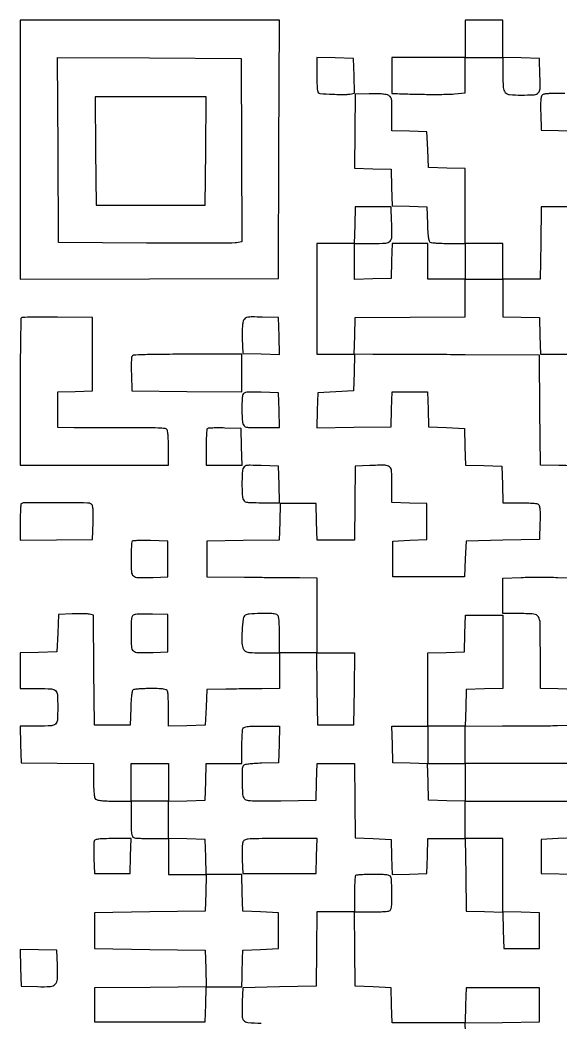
# Model space of a CAD drawing. Extents: x 179 to 1071, y 112 to 1107.
# Drawn here: x 179 to 496, y 519 to 1107 of the extents above; entities that cross this region are included whole.
import ezdxf

# ---------------------------------------------------------------- set-up
doc = ezdxf.new("R2010")
doc.units = 0

msp = doc.modelspace()

# ---------------------------------------------------------------- linework, layer by layer
for points in [[(179, 1030.993714), (179, 954.987428), (254.75, 955.243714), (330.5, 955.5), (330.756286, 1031.25), (331.012572, 1107), (255.006286, 1107), (179, 1107)], [(223.235953, 1030.25), (223.5, 998.5), (255.5, 998.5), (287.5, 998.5), (287.764047, 1030.25), (288.028094, 1062), (255.5, 1062), (222.971906, 1062)], [(462, 736.533832), (462, 715.067663), (451.25, 714.783832), (440.5, 714.5), (440.216168, 703.75), (439.932337, 693), (428.966168, 693), (418, 693), (418, 682), (418, 671), (429, 671), (440, 671), (440, 659.966168), (440, 648.932337), (429.25, 649.216168), (418.5, 649.5), (418.216519, 660.215387), (417.933039, 670.930773), (407.716519, 671.215387), (397.5, 671.5), (397.216168, 682.25), (396.932337, 693), (407.466168, 693), (418, 693), (418, 714.466168), (418, 735.932337), (428.75, 736.216168), (439.5, 736.5), (439.783832, 747.25), (440.067663, 758), (451.033832, 758), (462, 758)], [(374.769888, 714.75), (374.5, 693.5), (364, 693.5), (353.5, 693.5), (353.230112, 714.75), (352.960225, 736), (364, 736), (375.039775, 736)], [(266, 660), (266, 649), (255, 649), (244, 649), (244, 660), (244, 671), (255, 671), (266, 671)]]:
    msp.add_lwpolyline(points, close=True)
for points in [[(440, 1096), (440, 1085), (418.5, 1085), (397, 1085), (397, 1074.5), (397, 1064), (400.25, 1063.865422, 0.004798), (409.85836, 1063.559888, 0.004396), (419.75582, 1063.427257, 0.004206), (428.510048, 1063.460559, 0.017777), (433.75, 1063.711048), (440, 1064.232994), (440, 1074.616497), (440, 1085), (451, 1085), (462, 1085), (462, 1075.035184, 0.015708), (462.239573, 1067.411388, 0.167476), (463.414889, 1064.5899, 0.192087), (466.005257, 1063.29139, 0.021785), (472.684259, 1063.013655, 0.012267), (480.41246, 1063.218778, 0.188696), (482.79622, 1064.294972, 0.190182), (483.806777, 1066.699635, 0.012493), (483.783598, 1074.375418), (483.5, 1084.5), (472.75, 1084.783832), (462, 1085.067663), (462, 1096.033832), (462, 1107), (451, 1107), (440, 1107)], [(308.758677, 1030.77123), (309.017354, 977.04246), (306.758677, 976.494347, -0.057902), (304.987826, 976.276519, -0.000418), (290.035361, 976.188577, -0.001589), (272.903102, 976.156579, -0.001017), (253, 976.223117), (201.5, 976.5), (201.241383, 1030.758691), (200.982767, 1085.017383), (254.741383, 1084.758691), (308.5, 1084.5)], [(353, 1074.533832, 0.004197), (353.05112, 1068.444422, 0.036594), (353.293917, 1065.752312, 0.108199), (353.820894, 1064.427778, 0.233944), (354.75, 1063.899556, 0.002177), (362.268946, 1063.500834, 0.008454), (366.930668, 1063.352924, 0.01324), (370.097501, 1063.389877, 0.037859), (372.284023, 1063.639846), (375.068047, 1064.173856), (374.784023, 1074.336928), (374.5, 1084.5), (363.75, 1084.783832), (353, 1085.067663)], [(179.686388, 932.353055, 0.194464), (179.40572, 931.691545, 0.00034), (179.201626, 919.286001, 0.002442), (179.049423, 905.30471, 0.0015), (179, 888.833333), (179, 846), (222.5, 846), (266, 846), (265.984687, 855.75, 0.007668), (265.919973, 859.577534, 0.010578), (265.736521, 863.009922, 0.007463), (265.481382, 865.853756, 0.115791), (265.161369, 866.773139, 0.230992), (264.083946, 867.435585, 0.01165), (259.851395, 867.749114, 0.011435), (253.384791, 867.928753, 0.002604), (242.426682, 867.925425, -0.00061), (233.316868, 867.886335, -0.000585), (224.0769, 867.868775, -0.000579), (215.924648, 867.872256, -0.002109), (210.75, 867.902285), (201, 868), (201, 878.465017), (201, 888.930034), (211.25, 889.215017), (221.5, 889.5), (221.5, 911), (221.5, 932.5), (200.936388, 932.769721, 0.003162), (193.00418, 932.823589, 0.005018), (186.21171, 932.758585, 0.001402), (180.323998, 932.626628, 0.192368)], [(310.01538, 931.028739, 0.089721), (309.593321, 929.72211, 0.014763), (309.31694, 927.072896, 0.015383), (309.175108, 923.826587, 0.011481), (309.211167, 920.243181), (309.5, 911.5), (320.284178, 911.215822), (331.068357, 910.931643), (330.784178, 921.715822), (330.5, 932.5), (320.804214, 932.785558, 0.004805), (314.993862, 932.900817, 0.042938), (312.44983, 932.708127, 0.109092), (311.012545, 932.136149, 0.121424)], [(244.428774, 909.674983, 0.081654), (244.239658, 908.758353, 0.005045), (244.154817, 905.970602, 0.007376), (244.136178, 902.631743, 0.005394), (244.210159, 898.924983), (244.5, 889.5), (276.75, 889.236147), (309, 888.972294), (309, 899.986147), (309, 911), (276.968615, 911, 0.001567), (260.246942, 910.947585, 0.008607), (251.225321, 910.73569, 0.007513), (245.423802, 910.412073, 0.29125)], [(309.619905, 887.451872, 0.083316), (309.128317, 885.02878, 0.008629), (309.031047, 879.188846, 0.010211), (309.153387, 873.370775, 0.055154), (309.630286, 870.25, 0.133852), (310.367106, 868.986545, 0.144833), (311.622511, 868.31846, 0.046611), (314.098922, 868.049391, 0.003769), (320.651614, 868), (331.069966, 868), (330.784983, 878.25), (330.5, 888.5), (320.369905, 888.783659, 0.005077), (314.789027, 888.883234, 0.032748), (311.976461, 888.720524, 0.074653), (310.405548, 888.281886, 0.198307)], [(288.700461, 867.367127, 0.177417), (288.420396, 866.763196, 0.00491), (288.20576, 863.83701, 0.009524), (288.050742, 860.343969, 0.006326), (288, 856.333333), (288, 846), (298.533832, 846), (309.067663, 846), (308.783832, 856.75), (308.5, 867.5), (298.950461, 867.783794, 0.007041), (295.240283, 867.841782, 0.010544), (292.000338, 867.778463, 0.005798), (289.297812, 867.637197, 0.182377)], [(309.639072, 843.783598, 0.054945), (309.167077, 840.701668, 0.010422), (309.04562, 835.012296, 0.010405), (309.16117, 829.323216, 0.055236), (309.630286, 826.25, 0.133842), (310.367068, 824.986552, 0.144838), (311.622381, 824.318468, 0.046615), (314.098572, 824.049393, 0.003769), (320.650463, 824), (331.067663, 824), (330.783832, 834.75), (330.5, 845.5), (320.375418, 845.783598, 0.003649), (313.903588, 845.917627, 0.049436), (311.551156, 845.716283, 0.157976), (310.35952, 845.069099, 0.125186)], [(179.631783, 823.29845, 0.179783), (179.37856, 822.745774, 0.004105), (179.185586, 819.810994, 0.008666), (179.045733, 816.326919, 0.005697), (179, 812.313446), (179, 801.960225), (200.25, 802.230112), (221.5, 802.5), (221.788231, 812.417355, 0.006801), (221.86213, 817.198857, 0.023733), (221.721472, 820.281, 0.033914), (221.396312, 822.284859, 0.199598), (220.788231, 823.131804, 0.13718), (218.491749, 823.795736, 0.001182), (199.989726, 823.914394, 0.000879), (181.223759, 823.957372, 0.19905)], [(244.699448, 801.366114, 0.176192), (244.420124, 800.767512, 0.00534), (244.205463, 797.989184, 0.009959), (244.050687, 794.66395, 0.006649), (244, 790.852385, 0.015066), (244.225391, 783.374, 0.209042), (245.427349, 781.021828, 0.172284), (248.083534, 780.067202, 0.009626), (257, 780.204946), (265.5, 780.5), (265.5, 791), (265.5, 801.5), (255.449448, 801.782781, 0.006672), (251.547259, 801.840477, 0.010046), (248.145783, 801.777033, 0.005301), (245.300668, 801.636532, 0.183378)], [(245.75, 758.328083, 0.199784), (244.823913, 757.610417, 0.089664), (244.30344, 756.131045, 0.035204), (244.055177, 753.351021, 0.004672), (244, 747.445728, 0.013378), (244.213062, 739.483978, 0.203839), (245.400202, 737.061616, 0.178893), (248.039886, 736.071309, 0.009893), (257, 736.204946), (265.5, 736.5), (265.5, 747.5), (265.5, 758.5), (256.5, 758.651407, 0.005154), (252.925513, 758.674691, 0.006569), (249.629688, 758.618886, 0.005222), (246.874884, 758.507225, 0.053537)], [(222.42719, 625.670857, 0.080952), (222.238236, 624.761419, 0.005495), (222.152581, 622.111648, 0.007759), (222.13413, 618.934715, 0.005737), (222.208575, 615.420857), (222.5, 606.5), (233, 606.5), (243.5, 606.5), (243.784983, 616.75), (244.069966, 627), (233.503598, 627, 0.006144), (228.349261, 626.93666, 0.023717), (225.157972, 626.706485, 0.035039), (223.151615, 626.321714, 0.24071)], [(309.472548, 624.746645, 0.047213), (309.269098, 623.414471, 0.007738), (309.160222, 620.806198, 0.008456), (309.131457, 617.723436, 0.00737), (309.203496, 614.496645), (309.5, 606.5), (331, 606.5), (352.5, 606.5), (352.784983, 616.75), (353.069966, 627), (331.554035, 627, 0.00133), (317.235267, 626.961916, 0.024099), (312.666982, 626.717246, 0.095915), (310.510418, 626.066787, 0.213327)], [(179.215822, 551.284178), (179.5, 540.5), (189.195786, 540.214442, 0.019336), (196.790234, 540.284495, 0.196684), (199.590338, 541.590099, 0.1808), (200.798729, 544.543687, 0.015911), (200.788833, 552.756819), (200.5, 561.5), (189.715822, 561.784178), (178.931643, 562.068357)]]:
    msp.add_lwpolyline(points, format="xyb", close=True)
for points in [[(504.5, 997.5), (494.5, 997.5), (484.5, 997.5), (484.230112, 976.25), (483.960225, 955), (472.980112, 955), (462, 955), (462, 965.5), (462, 976), (451, 976), (440, 976), (440, 997.966168), (440, 1019.932337), (429.25, 1020.216168), (418.5, 1020.5), (418, 1031), (417.5, 1041.5), (407.25, 1041.784983), (397, 1042.069966), (397, 1052.059734, 0.003837), (396.949787, 1058.60208, 0.055617), (396.657968, 1060.897183, 0.158132), (395.893992, 1062.139751, 0.085848), (394.335519, 1063.062536, 0.061108), (392.809725, 1063.437957, 0.012959), (390.078608, 1063.693454, 0.01338), (386.876423, 1063.823547, 0.012356), (383.585519, 1063.787785), (375.5, 1063.5), (375.230592, 1041.784029), (374.961185, 1020.068057), (385.730592, 1019.784029), (396.5, 1019.5), (396.783481, 1008.784613), (397.066961, 998.069227), (407.283481, 997.784613), (417.5, 997.5), (417.788805, 987.535034, 0.00836), (417.987032, 983.199826, 0.019108), (418.315749, 979.944063, 0.01918), (418.737468, 977.589, 0.199883), (419.288805, 976.800347, 0.117226), (420.172107, 976.495095, 0.006962), (423.008274, 976.252233, 0.010173), (426.426877, 976.077211, 0.007309), (430.25, 976.015313), (440, 976), (440, 965.5), (440, 955), (429, 955), (418, 955), (418, 965.5), (418, 976), (407.534983, 976), (397.069966, 976), (396.784983, 965.75), (396.5, 955.5), (385.75, 955.216168), (375, 954.932337), (375, 965.466168), (375, 976), (385.480948, 976, 0.01319), (393.50249, 976.211645, 0.203196), (395.933469, 977.397028, 0.179688), (396.928151, 980.034911, 0.009927), (396.795054, 989), (396.5, 997.5), (386, 997.5), (375.5, 997.5), (375.216168, 986.75), (374.932337, 976), (363.966168, 976), (353, 976), (353, 943.5), (353, 911), (364.033832, 911), (375.067663, 911), (374.783832, 900.25), (374.5, 889.5), (364, 889), (353.5, 888.5), (353.214801, 878.2304), (352.929601, 867.960799), (374.714801, 868.2304), (396.5, 868.5), (396.784983, 878.75), (397.069966, 889), (407.5, 889), (417.930034, 889), (418.215017, 878.75), (418.5, 868.5), (429, 868), (439.5, 867.5), (439.783492, 856.783492), (440.066984, 846.066984), (450.783492, 845.783492), (461.5, 845.5), (461.783832, 834.75), (462.067663, 824), (471.783832, 823.984687, -0.007782), (475.599475, 823.919284, -0.010705), (479.024293, 823.733781, -0.007622), (481.860793, 823.475621, -0.115349), (482.788231, 823.152042, -0.19692), (483.395734, 822.294865, -0.033714), (483.721018, 820.282937, -0.023663), (483.861823, 817.195195, -0.006827), (483.788231, 812.417355), (483.5, 802.5), (462, 802), (440.5, 801.5), (440, 791), (439.5, 780.5), (418.5, 780.5), (397.5, 780.5), (397.5, 791), (397.5, 801.5), (407.5, 802), (417.5, 802.5), (417.5, 813), (417.5, 823.5), (407.25, 823.784983), (397, 824.069966), (397, 834.515931, 0.013279), (396.787682, 842.508945, 0.203503), (395.601462, 844.935814, 0.179309), (392.962726, 845.92841, 0.009911), (384, 845.795054), (375.5, 845.5), (375.230498, 823.75), (374.960995, 802), (364.014329, 802), (353.067663, 802), (352.783832, 812.75), (352.5, 823.5), (342, 823.5), (331.5, 823.5), (331.216369, 812.76979), (330.932738, 802.03958), (309.716369, 801.76979), (288.5, 801.5), (288.5, 791), (288.5, 780.5), (310.5, 780.309069, 0.00012), (319.674575, 780.23164, 0.000112), (329.048438, 780.156873, 0.000111), (337.365363, 780.094255, 0.000386), (342.75, 780.059069), (353, 780), (353, 758), (353, 736), (342, 736), (331, 736), (331, 746.893011, 0.005003), (330.941329, 752.756842, 0.029178), (330.699767, 755.833669, 0.06089), (330.236951, 757.585285, 0.209079), (329.418213, 758.393011, 0.086762), (326.520229, 758.960327, 0.010102), (319.889445, 758.960485, 0.008239), (313.175293, 758.714247, 0.128329), (311, 758.021277, 0.227379), (309.713956, 755.969906, 0.014873), (309.116558, 748.795832, 0.019092), (309.008233, 741.649389, 0.117632), (309.937373, 738.117019, 0.118095), (310.967518, 736.957771, 0.105565), (312.453481, 736.331537, 0.042309), (315.079328, 736.057653, 0.00484), (321.035184, 736), (331, 736), (331, 725.5), (331, 715), (320.75, 714.902492, 0.000362), (316.032594, 714.8542, 0.000201), (310.279688, 714.788832, 0.0002), (304.45558, 714.717978, 0.000324), (299.5, 714.652492), (288.5, 714.5), (288, 704), (287.5, 693.5), (276.75, 693.216168), (266, 692.932337), (266, 702.384381, 0.00593), (265.955696, 706.119908, 0.007809), (265.821697, 709.524537, 0.005887), (265.632128, 712.361111, 0.0721), (265.393011, 713.418213, 0.19467), (264.644942, 714.219702, 0.069116), (263.117276, 714.687776, 0.033827), (260.475625, 714.930628, 0.00643), (255.643011, 714.984687, 0.007787), (252.052528, 714.922753, 0.010713), (248.829971, 714.747767, 0.007626), (246.161051, 714.504423, 0.115495), (245.288805, 714.199653, 0.199883), (244.737468, 713.411, 0.01918), (244.315749, 711.055937, 0.019108), (243.987032, 707.800174, 0.00836), (243.788805, 703.464966), (243.5, 693.5), (233, 693.5), (222.5, 693.5), (222.236167, 725.73442), (221.972335, 757.968839), (219.732812, 758.530924, 0.047333), (218.406929, 758.733088, 0.007694), (215.802135, 758.840798, 0.008424), (212.722425, 758.8688, 0.007327), (209.496645, 758.796504), (201.5, 758.5), (201, 747.5), (200.5, 736.5), (189.75, 736.216168), (179, 735.932337), (179, 725.466168), (179, 715), (189.393011, 715, -0.010922), (197.343494, 714.826317, -0.180645), (199.74294, 713.808678, -0.192687), (200.809561, 711.492344, -0.012707), (201, 704, -0.012734), (200.809122, 696.506319, -0.193036), (199.740425, 694.190236, -0.180339), (197.336687, 693.173214, -0.010855), (189.359179, 693), (178.932337, 693), (179.216168, 682.25), (179.5, 671.5), (200.75, 671.230112), (222, 670.960225), (222, 661.180112, 0.008721), (222.074341, 656.918248, 0.018496), (222.311349, 653.626174, 0.019373), (222.672136, 651.199565, 0.150894), (223.2, 650.2, 0.150969), (224.200304, 649.671932, 0.019349), (226.630442, 649.311224, 0.018472), (229.928253, 649.074295, 0.008695), (234.2, 649), (244, 649), (244, 638.606989, 0.005351), (244.059586, 633.039857, 0.030363), (244.30265, 630.086379, 0.063068), (244.76761, 628.398405, 0.205218), (245.581787, 627.606989, 0.07203), (246.638111, 627.367894, 0.005915), (249.465525, 627.178303, 0.007831), (252.859224, 627.044305, 0.005951), (256.581787, 627), (266, 627), (266, 616.5), (266, 606), (277.033832, 606), (288.067663, 606), (287.783832, 595.25), (287.5, 584.5), (255, 584), (222.5, 583.5), (222.5, 573), (222.5, 562.5), (255, 562), (287.5, 561.5), (287.783693, 550.763707), (288.067385, 540.027415), (255.283693, 539.763707), (222.5, 539.5), (222.5, 529.5), (222.5, 519.5), (255, 519.5), (287.5, 519.5), (287.784983, 529.75), (288.069966, 540), (298.534983, 540), (309, 540), (309.111066, 545.75, -0.000597), (309.16368, 548.315351, -0.000388), (309.230318, 551.279688, -0.00039), (309.29986, 554.172908, -0.000742), (309.361066, 556.5), (309.5, 561.5), (320, 562), (330.5, 562.5), (330.5, 573), (330.5, 583.5), (320, 584), (309.5, 584.5), (309.216168, 595.25), (308.932337, 606), (298.501151, 606), (288.069966, 606), (287.784983, 616.25), (287.5, 626.5), (276.75, 626.783832), (266, 627.067663), (266, 638), (266, 648.932337), (276.75, 649.216168), (287.5, 649.5), (287.783832, 660.25), (288.067663, 671), (298.533832, 671), (309, 671), (309, 680.418213, -0.005951), (309.044305, 684.140776, -0.007831), (309.178303, 687.534475, -0.005915), (309.367894, 690.361889, -0.07203), (309.606989, 691.418213, -0.205485), (310.399526, 692.232706, -0.062919), (312.091792, 692.697521, -0.03028), (315.053621, 692.940479, -0.005326), (320.640821, 693), (331.067663, 693), (330.783832, 682.25), (330.5, 671.5), (320.535034, 671.211195, 0.008566), (316.292144, 671.015439, 0.018141), (313.017891, 670.688526, 0.016715), (310.595742, 670.274698, 0.206507), (309.845936, 669.750718, 0.133581), (309.161291, 667.43945, 0.008817), (309.127903, 660.429887, 0.009777), (309.353502, 653.474644, 0.110299), (310.089428, 650.832903, 0.199106), (311.386438, 649.770416, 0.05494), (314.031703, 649.279523, 0.019929), (319.072218, 649.108758, 0.001765), (331.795967, 649.229851), (352.5, 649.5), (352.783832, 660.25), (353.067663, 671), (364.014329, 671), (374.960995, 671), (375.230498, 649.25), (375.5, 627.5), (386, 627), (396.5, 626.5), (396.785365, 616.215407), (397.07073, 605.930815), (407.285365, 606.215407), (417.5, 606.5), (417.784983, 616.75), (418.069966, 627), (429.015095, 627), (439.960225, 627), (440.230112, 605.75), (440.5, 584.5), (451.216508, 584.216508), (461.933016, 583.933016), (462.216508, 573.216508), (462.5, 562.5), (473, 562.5), (483.5, 562.5), (483.5, 573), (483.5, 583.5), (472.75, 583.783832), (462, 584.067663), (462, 605.533832), (462, 627), (451, 627), (440, 627), (440, 638), (440, 649), (472.533832, 649), (505.067663, 649)], [(498.388161, 1063.852143, -0.002287), (495.687665, 1063.873285, -0.002319), (493, 1063.919087, 0.012611), (490.416753, 1063.909931, 0.015911), (488.030957, 1063.76521, 0.014042), (486.063344, 1063.526982, 0.110822), (485.211769, 1063.19736, 0.191068), (484.605575, 1062.317258, 0.03328), (484.279997, 1060.287326, 0.023508), (484.13886, 1057.187062, 0.006885), (484.211769, 1052.417355), (484.5, 1042.5), (494.716519, 1042.215387), (504.933039, 1041.930773)], [(500.335845, 845.693022, -0.005073), (494.763809, 845.783692), (484.027617, 846.067383), (483.763809, 878.283692), (483.5, 910.5), (440, 910.734749, 0.00009), (422.554414, 910.825749, 0.000108), (406.110374, 910.905021, 0.000093), (392.244956, 910.966308, 0.000705), (385.716168, 910.984749), (374.932337, 911), (375.216168, 921.75), (375.5, 932.5), (407.75, 932.763853), (440, 933.027706), (440, 944.013853), (440, 955), (451, 955), (462, 955), (462, 944.033832), (462, 933.067663), (472.75, 932.783832), (483.5, 932.5), (483.783832, 921.75), (484.067663, 911), (494.544454, 911), (505.021245, 911)], [(504.5, 714.5), (494.25, 714.784983), (484, 715.069966), (484, 736.418352, 0.003526), (483.880782, 753.323597, 0.12992), (482.850321, 757.011072, 0.248296), (480.169929, 758.666096, 0.016213), (470.75, 758.986345), (462, 759), (462, 769.411524), (462, 779.823048), (472.75, 780.161524, -0.004781), (477.643775, 780.268781, -0.002807), (483.5, 780.308236, -0.002807), (489.356229, 780.281931, -0.004782), (494.25, 780.185662), (505, 779.871323)], [(505, 671), (472.5, 671), (440, 671), (440, 682), (440, 693), (461.75, 693.046894, 0.000728), (470.847196, 693.079753, 0.000671), (480.195312, 693.139675, 0.000669), (488.526299, 693.21541, 0.002228), (494, 693.296894), (504.5, 693.5)], [(440.216367, 508.230404), (439.932734, 518.960808), (461.716367, 519.230404), (483.5, 519.5), (483.5, 529.5), (483.5, 539.5), (462, 539.5), (440.5, 539.5), (440.215017, 529.25), (439.930034, 519), (418.5, 519), (397.069966, 519), (396.784983, 529.25), (396.5, 539.5), (386, 540), (375.5, 540.5), (375.230498, 562.25), (374.960995, 584), (384.39871, 584, 0.005939), (388.128746, 584.044304, 0.007818), (391.528746, 584.178303, 0.005899), (394.36144, 584.367881, 0.07207), (395.418213, 584.606989, 0.191652), (396.216173, 585.343123, 0.070258), (396.687898, 586.832752, 0.03479), (396.936805, 589.394852, 0.006824), (397, 594.025201, 0.006352), (396.955664, 597.515192, 0.008233), (396.821697, 600.712778, 0.006434), (396.631706, 603.376466, 0.070701), (396.393011, 604.418213, 0.199759), (395.624187, 605.225925, 0.066055), (394.020372, 605.693741, 0.032092), (391.231606, 605.939041, 0.005893), (386.059678, 606, 0.006396), (382.284117, 605.951702, 0.009619), (378.994614, 605.804167, 0.005003), (376.240534, 605.599816, 0.177151), (375.666667, 605.333333, 0.178563), (375.399803, 604.754503, 0.004516), (375.195833, 601.827083, 0.009111), (375.048276, 598.341612, 0.006022), (375, 594.333333), (375, 584), (364.019502, 584), (353.039005, 584), (352.769502, 562.25), (352.5, 540.5), (331, 540), (309.5, 539.5), (309.203496, 531.503355, 0.010944), (309.075074, 523.041159, 0.179106), (310.060296, 520.432921, 0.195806), (312.473421, 519.211819, 0.013482), (320.2603, 518.784869)]]:
    msp.add_lwpolyline(points, format="xyb")
msp.add_lwpolyline([(504.5, 627.5), (494.5, 627), (484.5, 626.5), (484.5, 616.5), (484.5, 606.5), (505.75, 606.230112)])

doc.saveas('drawing.dxf')
